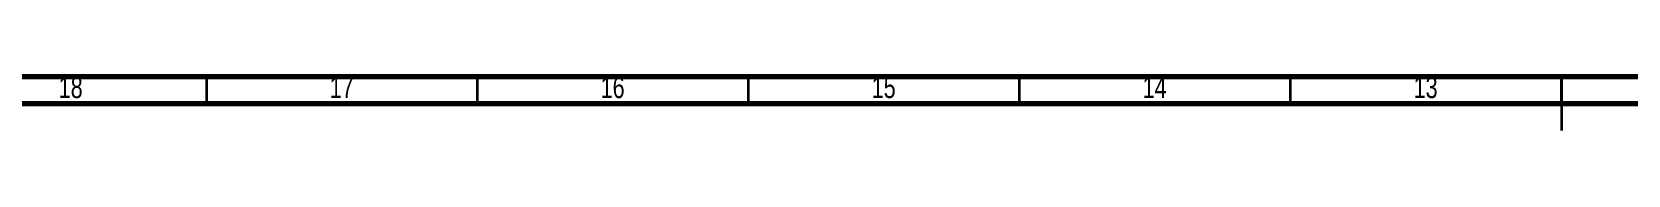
# Paper-space layout 'Sheet2' of a CAD drawing. Header units: inches. Extents: x 0 to 46.6, y 0 to 32.9.
# Drawn here: x 12.49 to 24.09, y 32.52 to 32.92 of the extents above; entities that cross this region are included whole.
import ezdxf

# ---------------------------------------------------------------- set-up
doc = ezdxf.new("R2010")
doc.units = ezdxf.units.IN
doc.header["$MEASUREMENT"] = 0
doc.styles.add('SLDTEXTSTYLE1', font='TXT', dxfattribs={"width": 0.75})

psp = doc.layouts.new('Sheet2')

# ---------------------------------------------------------------- linework, layer by layer
at = {"color": 7, "linetype": 'Continuous', "lineweight": 70}
for p, q in [((0.591, 32.913), (46.614, 32.913)), ((0.787, 32.717), (46.417, 32.717))]:
    psp.add_line(p, q, dxfattribs=at)
at = {"color": 7, "linetype": 'Continuous', "lineweight": 35}
for p, q in [((13.76, 32.717), (13.76, 32.913)), ((15.728, 32.717), (15.728, 32.913)), ((17.697, 32.717), (17.697, 32.913)), ((19.665, 32.717), (19.665, 32.913)), ((21.634, 32.717), (21.634, 32.913)), ((23.602, 32.913), (23.602, 32.52)), ((23.602, 32.717), (23.602, 32.913))]:
    psp.add_line(p, q, dxfattribs=at)

# ---------------------------------------------------------------- texts
at = {"color": 7, "linetype": 'Continuous', "lineweight": 0, "char_height": 0.1562, "attachment_point": 2, "style": 'SLDTEXTSTYLE1'}
for s, insert in [('18', (12.772, 32.913)), ('17', (14.741, 32.913)), ('16', (16.709, 32.913)), ('15', (18.678, 32.913)), ('14', (20.646, 32.913)), ('13', (22.615, 32.913))]:
    psp.add_mtext(s, dxfattribs=dict(at, insert=insert))

doc.saveas('drawing.dxf')
